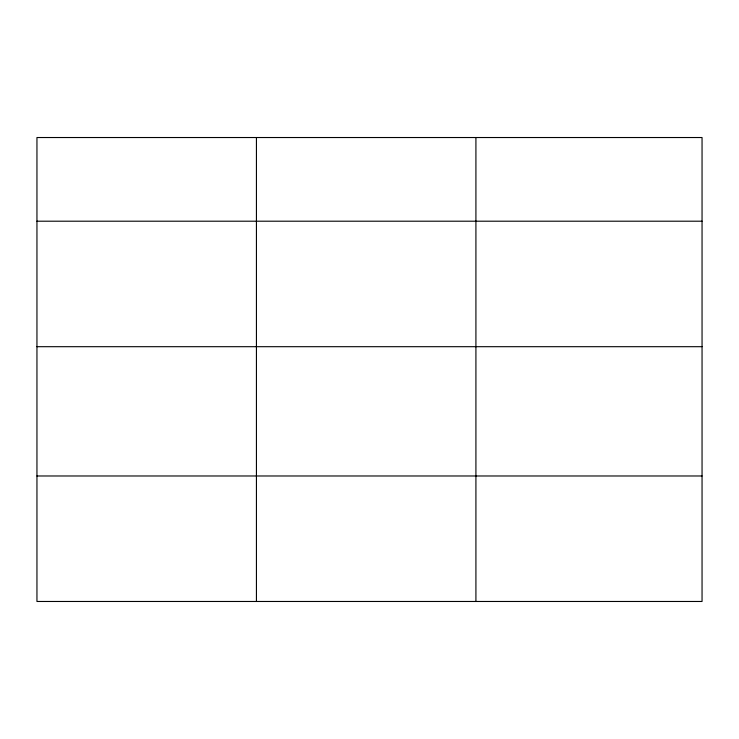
<?xml version="1.0" encoding="UTF-8"?>
<svg xmlns="http://www.w3.org/2000/svg" width="739" height="739" viewBox="0 0 739 739"><rect width="100%" height="100%" fill="white"/><g stroke="black" fill="none" stroke-linecap="round" stroke-linejoin="round"><path stroke-width="1.11" d="M702.05 346.693L702.05 137.528L36.95 137.528L36.95 601.472L702.05 601.472L702.05 346.693L36.95 346.693M36.95 221.201L702.05 221.201M36.95 475.981L702.05 475.981M475.916 137.528L475.916 601.472M256.433 137.528L256.433 601.472"/></g></svg>
